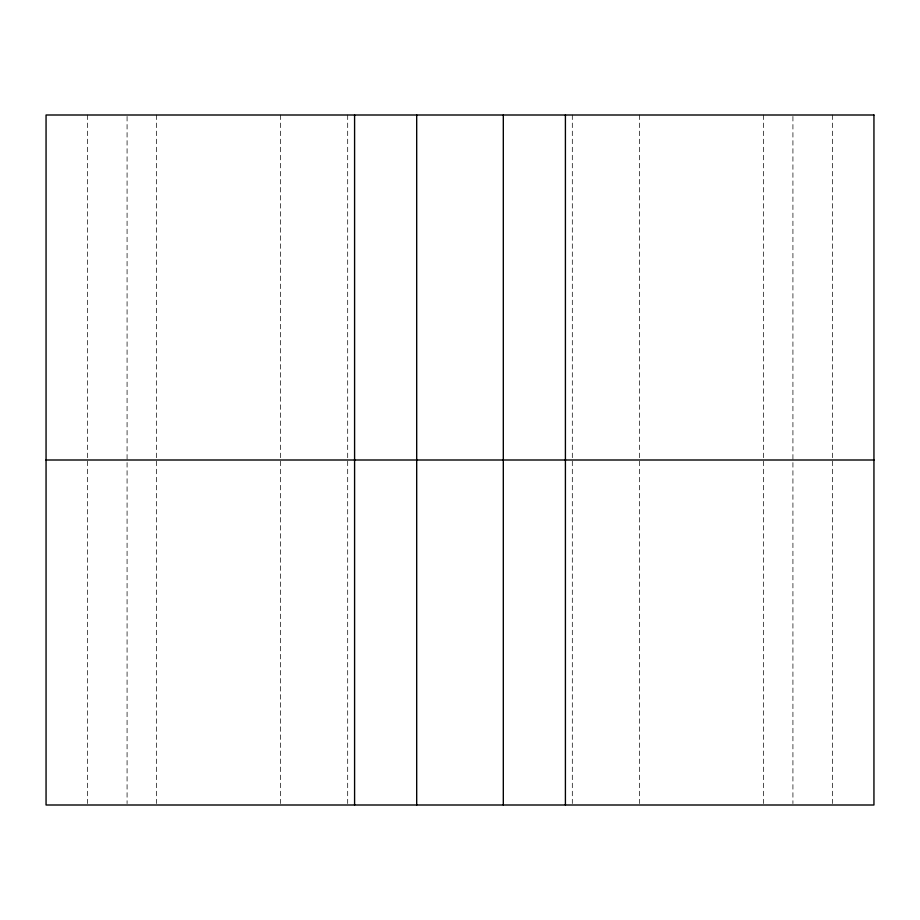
<?xml version="1.0" encoding="UTF-8"?>
<svg xmlns="http://www.w3.org/2000/svg" width="920" height="920" viewBox="0 0 920 920"><rect width="100%" height="100%" fill="white"/><g stroke="black" fill="none" stroke-linecap="round" stroke-linejoin="round"><path stroke-width="0.69" stroke-dasharray="4.6 3.45" d="M832.6 115L832.6 803.562M792.925 116.437L792.925 803.562M763.6 115L763.6 803.562M639.4 115L639.4 803.562M572.309 115L572.309 803.562M347.691 115L347.691 803.562M280.6 115L280.6 803.562M156.4 115L156.4 803.562M127.075 116.437L127.075 803.562M87.4 115L87.4 803.562"/><path stroke-width="1.38" d="M46 460L416.622 460M416.933 460L503.067 460M503.378 460L874 460M565.409 115L565.409 805M503.309 115L503.309 805M416.691 115L416.691 805M354.591 115L354.591 805M873.942 115L46.057 115L46.057 805L873.942 805L873.942 115"/></g></svg>
